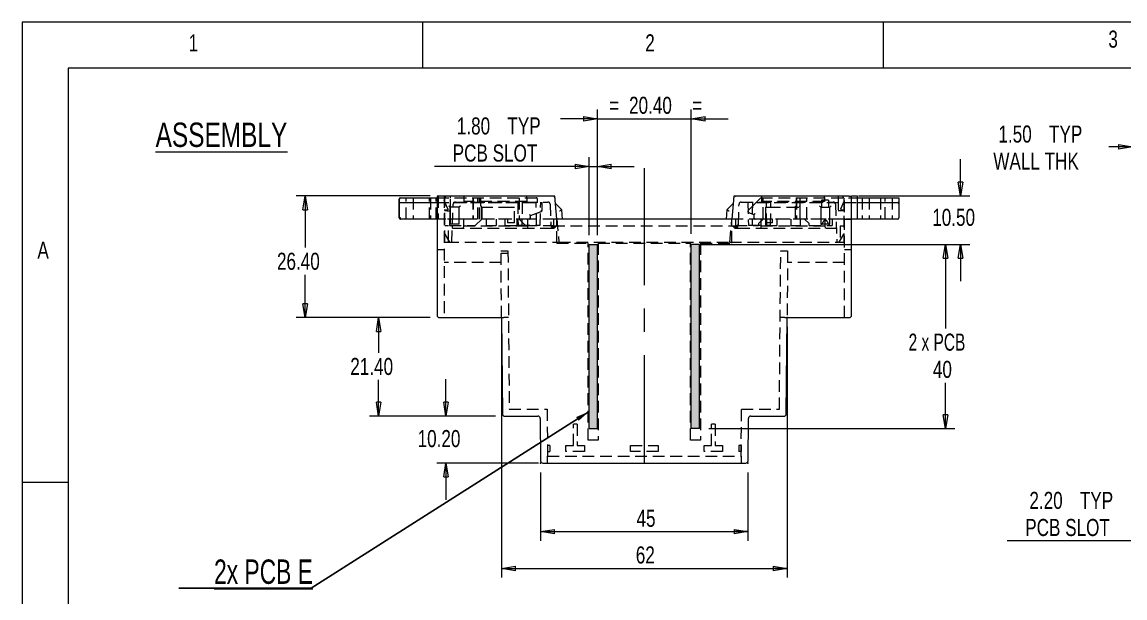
# Model space of a CAD drawing. Header units: millimetres. Extents: x 5 to 292, y 5 to 205.
# Drawn here: x 5 to 124.8, y 142.5 to 205 of the extents above; entities that cross this region are included whole.
import ezdxf

# ---------------------------------------------------------------- set-up
doc = ezdxf.new("R2010")
doc.units = ezdxf.units.MM
doc.header["$PDSIZE"] = -1
doc.linetypes.add('CENTERX2', pattern=[20.32, 12.7, -2.54, 2.54, -2.54])
doc.linetypes.add('HIDDEN', pattern=[1.905, 1.27, -0.635])
doc.styles.add('SLDTEXTSTYLE0', font='TXT', dxfattribs={"width": 0.75})
doc.styles.add('SLDTEXTSTYLE2', font='TXT', dxfattribs={"width": 0.7})
doc.styles.add('SLDTEXTSTYLE3', font='TXT', dxfattribs={"width": 0.678571})
doc.dimstyles.new('SLDDIMSTYLE0', dxfattribs={"dimtxt": 1.852083, "dimasz": 1.5, "dimexe": 0, "dimexo": 0.0625, "dimgap": 0.463021, "dimtad": 0, "dimtih": 1, "dimtoh": 1, "dimlfac": 2, "dimrnd": 1e-09, "dimzin": 4, "dimdsep": 46, "dimtxsty": 'SLDTEXTSTYLE0', "dimblk1": 'CLOSED', "dimblk2": 'CLOSED', "dimsah": 1, "dimcen": 0.09, "dimadec": 0, "dimazin": 1, "dimtfac": 1, "dimtofl": 0, "dimtmove": 0, "dimatfit": 3, "dimldrblk": 'CLOSED', "dimfxl": 1, "dimfrac": 2, "dimtolj": 1, "dimtzin": 12, "dimarcsym": 0})
doc.dimstyles.new('SLDDIMSTYLE1', dxfattribs={"dimtxt": 1.852083, "dimasz": 1.5, "dimexe": 0, "dimexo": 0.0625, "dimgap": 0.463021, "dimtad": 0, "dimtih": 1, "dimtoh": 1, "dimlfac": 2, "dimrnd": 1e-09, "dimzin": 12, "dimdsep": 46, "dimtxsty": 'SLDTEXTSTYLE0', "dimblk1": 'CLOSED', "dimblk2": 'CLOSED', "dimsah": 1, "dimcen": 0.09, "dimadec": 0, "dimazin": 3, "dimtfac": 1, "dimtofl": 0, "dimtmove": 0, "dimatfit": 3, "dimldrblk": 'CLOSED', "dimfxl": 1, "dimfrac": 2, "dimtolj": 1, "dimtzin": 12, "dimarcsym": 0})
doc.dimstyles.new('SLDDIMSTYLE2', dxfattribs={"dimtxt": 1.852083, "dimasz": 1.5, "dimexe": 0, "dimexo": 0.0625, "dimgap": 0.463021, "dimtad": 0, "dimtih": 1, "dimtoh": 1, "dimdec": 1, "dimlfac": 2, "dimrnd": 1e-09, "dimzin": 12, "dimdsep": 46, "dimtxsty": 'SLDTEXTSTYLE0', "dimblk1": 'CLOSED', "dimblk2": 'CLOSED', "dimsah": 1, "dimcen": 0.09, "dimadec": 0, "dimazin": 3, "dimtfac": 1, "dimtdec": 1, "dimtofl": 0, "dimtmove": 0, "dimatfit": 3, "dimldrblk": 'CLOSED', "dimfxl": 1, "dimfrac": 2, "dimtolj": 1, "dimtzin": 12, "dimarcsym": 0})
doc.dimstyles.new('SLDDIMSTYLE4', dxfattribs={"dimtxt": 1.852083, "dimasz": 1.5, "dimexe": 0, "dimexo": 0.0625, "dimgap": 0.463021, "dimtad": 0, "dimtih": 1, "dimtoh": 1, "dimlfac": 2, "dimrnd": 1e-09, "dimzin": 4, "dimdsep": 46, "dimtxsty": 'SLDTEXTSTYLE0', "dimblk1": 'CLOSED', "dimblk2": 'CLOSED', "dimsah": 1, "dimcen": 0.09, "dimadec": 0, "dimazin": 1, "dimtfac": 1, "dimtmove": 0, "dimatfit": 0, "dimldrblk": 'CLOSED', "dimfxl": 1, "dimfrac": 2, "dimtolj": 1, "dimtzin": 12, "dimarcsym": 0})
doc.dimstyles.new('SLDDIMSTYLE6', dxfattribs={"dimtxt": 2.5, "dimasz": 1.5, "dimexe": 0, "dimexo": 0.0625, "dimgap": 0, "dimtad": 0, "dimtih": 1, "dimtoh": 1, "dimdec": 0, "dimrnd": 1e-09, "dimzin": 0, "dimdsep": 46, "dimtxsty": 'Standard', "dimsah": 1, "dimcen": 0.09, "dimadec": 0, "dimazin": 0, "dimtfac": 1.5, "dimtdec": 0, "dimtofl": 0, "dimtmove": 0, "dimatfit": 3, "dimfxl": 1, "dimfrac": 2, "dimtolj": 1, "dimtzin": 0, "dimarcsym": 0})

# ---------------------------------------------------------------- blocks, each defined once
blk = doc.blocks.new('_CLOSED')
at = {"color": 0, "linetype": 'ByBlock', "lineweight": -2}
for p, q in [((-1, 0.166667), (0, 0)), ((-1, 0.166667), (-1, -0.166667)), ((0, 0), (-1, -0.166667)), ((0, 0), (-1, 0))]:
    blk.add_line(p, q, dxfattribs=at)
blk = doc.blocks.new('_D_15')
at = {"color": 7, "linetype": 'Continuous', "lineweight": 0}
for p, q in [((66.57, 189.33), (49.78, 189.33)), ((66.57, 181.87), (66.57, 190.33)), ((66.57, 189.33), (67.47, 189.33)), ((67.47, 181.87), (67.47, 190.33)), ((67.47, 189.33), (71.47, 189.33))]:
    blk.add_line(p, q, dxfattribs=at)
at = {"color": 7, "linetype": 'Continuous', "lineweight": 0, "xscale": 1.5, "yscale": 1.5}
blk.add_blockref('_CLOSED', (66.57, 189.33, 0.05), dxfattribs=at)
at = {"color": 7, "linetype": 'Continuous', "lineweight": 0, "xscale": 1.5, "yscale": 1.5, "rotation": 180.0000000000004}
blk.add_blockref('_CLOSED', (67.47, 189.33, 0.05), dxfattribs=at)
at = {"color": 7, "linetype": 'Continuous', "lineweight": 0, "char_height": 1.852, "attachment_point": 1, "style": 'SLDTEXTSTYLE0'}
for s, insert in [('1.80', (52.21, 194.65)), ('TYP', (57.7, 194.65)), ('PCB SLOT', (51.76, 191.71))]:
    blk.add_mtext(s, dxfattribs=dict(at, insert=insert))
blk = doc.blocks.new('_D_16')
at = {"color": 7, "linetype": 'Continuous', "lineweight": 0}
for p, q in [((106.91, 186.12), (106.91, 190.12)), ((95.82, 186.12), (107.91, 186.12)), ((78.67, 180.87), (107.91, 180.87)), ((106.91, 180.87), (106.91, 176.87))]:
    blk.add_line(p, q, dxfattribs=at)
at = {"color": 7, "linetype": 'Continuous', "lineweight": 0, "xscale": 1.5, "yscale": 1.5}
for p, rotation in [((106.91, 186.12, 0.05), 270.0000000000004), ((106.91, 180.87, 0.05), 90.0000000000004)]:
    blk.add_blockref('_CLOSED', p, dxfattribs=dict(at, rotation=rotation))
at = {"color": 7, "linetype": 'Continuous', "lineweight": 0, "insert": (103.83, 184.73), "char_height": 1.852, "attachment_point": 1, "style": 'SLDTEXTSTYLE0'}
blk.add_mtext('10.50', dxfattribs=at)
blk = doc.blocks.new('_D_17')
at = {"color": 7, "linetype": 'Continuous', "lineweight": 0}
for p, q in [((79.57, 180.87), (106.27, 180.87)), ((105.27, 180.87), (105.27, 171.73)), ((105.27, 160.87), (105.27, 165.85)), ((79.57, 160.87), (106.27, 160.87))]:
    blk.add_line(p, q, dxfattribs=at)
at = {"color": 7, "linetype": 'Continuous', "lineweight": 0, "xscale": 1.5, "yscale": 1.5}
for p, rotation in [((105.27, 180.87, 0.05), 90.00000000000044), ((105.27, 160.87, 0.05), 270.0000000000005)]:
    blk.add_blockref('_CLOSED', p, dxfattribs=dict(at, rotation=rotation))
at = {"color": 7, "linetype": 'Continuous', "lineweight": 0, "char_height": 1.852, "attachment_point": 1}
for s, insert, style in [('2 x PCB', (101.26, 171.18), 'SLDTEXTSTYLE3'), ('40', (103.9, 168.23), 'SLDTEXTSTYLE0')]:
    blk.add_mtext(s, dxfattribs=dict(at, insert=insert, style=style))
blk = doc.blocks.new('_D_18')
at = {"color": 7, "linetype": 'Continuous', "lineweight": 0}
for p, q in [((61.31, 156.12), (61.31, 148.68)), ((83.82, 156.12), (83.82, 148.68)), ((61.31, 149.68), (83.82, 149.68))]:
    blk.add_line(p, q, dxfattribs=at)
at = {"color": 7, "linetype": 'Continuous', "lineweight": 0, "xscale": 1.5, "yscale": 1.5, "rotation": 180.0000000000004}
blk.add_blockref('_CLOSED', (61.31, 149.68, 0.05), dxfattribs=at)
at = {"color": 7, "linetype": 'Continuous', "lineweight": 0, "xscale": 1.5, "yscale": 1.5}
blk.add_blockref('_CLOSED', (83.82, 149.68, 0.05), dxfattribs=at)
at = {"color": 7, "linetype": 'Continuous', "lineweight": 0, "insert": (71.72, 152.06), "char_height": 1.852, "attachment_point": 1, "style": 'SLDTEXTSTYLE0'}
blk.add_mtext('45', dxfattribs=at)
blk = doc.blocks.new('_D_19')
at = {"color": 7, "linetype": 'Continuous', "lineweight": 0}
for p, q in [((57.07, 171.92), (57.07, 144.69)), ((88.07, 171.92), (88.07, 144.69)), ((57.07, 145.69), (88.07, 145.69))]:
    blk.add_line(p, q, dxfattribs=at)
at = {"color": 7, "linetype": 'Continuous', "lineweight": 0, "xscale": 1.5, "yscale": 1.5, "rotation": 180.0000000000004}
blk.add_blockref('_CLOSED', (57.07, 145.69, 0.05), dxfattribs=at)
at = {"color": 7, "linetype": 'Continuous', "lineweight": 0, "xscale": 1.5, "yscale": 1.5}
blk.add_blockref('_CLOSED', (88.07, 145.69, 0.05), dxfattribs=at)
at = {"color": 7, "linetype": 'Continuous', "lineweight": 0, "insert": (71.64, 148.08), "char_height": 1.852, "attachment_point": 1, "style": 'SLDTEXTSTYLE0'}
blk.add_mtext('62', dxfattribs=at)
blk = doc.blocks.new('_D_20')
at = {"color": 7, "linetype": 'Continuous', "lineweight": 0}
for p, q in [((67.47, 182.02), (67.47, 195.5)), ((77.67, 182.02), (77.67, 195.5)), ((67.47, 194.5), (63.47, 194.5)), ((67.47, 194.5), (77.67, 194.5)), ((77.67, 194.5), (81.67, 194.5))]:
    blk.add_line(p, q, dxfattribs=at)
at = {"color": 7, "linetype": 'Continuous', "lineweight": 0, "xscale": 1.5, "yscale": 1.5}
blk.add_blockref('_CLOSED', (67.47, 194.5, -7.66), dxfattribs=at)
at = {"color": 7, "linetype": 'Continuous', "lineweight": 0, "xscale": 1.5, "yscale": 1.5, "rotation": 180.0000000000004}
blk.add_blockref('_CLOSED', (77.67, 194.5, -7.66), dxfattribs=at)
at = {"color": 7, "linetype": 'Continuous', "lineweight": 0, "attachment_point": 1, "style": 'SLDTEXTSTYLE0'}
for s, insert, char_height in [('20.40', (70.91, 196.89), 1.852), ('=', (68.74, 196.89), 1.85), ('=', (77.76, 196.89), 1.85)]:
    blk.add_mtext(s, dxfattribs=dict(at, insert=insert, char_height=char_height))
blk = doc.blocks.new('_D_21')
at = {"color": 7, "linetype": 'Continuous', "lineweight": 0}
for p, q in [((51.03, 162.22), (51.03, 166.22)), ((56.41, 162.22), (50.03, 162.22)), ((61.06, 157.12), (50.03, 157.12)), ((51.03, 157.12), (51.03, 153.12))]:
    blk.add_line(p, q, dxfattribs=at)
at = {"color": 7, "linetype": 'Continuous', "lineweight": 0, "xscale": 1.5, "yscale": 1.5}
for p, rotation in [((51.03, 162.22, -7.66), 270.0000000000004), ((51.03, 157.12, -7.66), 90.0000000000004)]:
    blk.add_blockref('_CLOSED', p, dxfattribs=dict(at, rotation=rotation))
at = {"color": 7, "linetype": 'Continuous', "lineweight": 0, "insert": (47.95, 160.71), "char_height": 1.852, "attachment_point": 1, "style": 'SLDTEXTSTYLE0'}
blk.add_mtext('10.20', dxfattribs=at)
blk = doc.blocks.new('_D_22')
at = {"color": 7, "linetype": 'Continuous', "lineweight": 0}
for p, q in [((49.32, 172.92), (42.72, 172.92)), ((43.72, 172.92), (43.72, 169.1)), ((43.72, 162.22), (43.72, 166.16)), ((56.41, 162.22), (42.72, 162.22))]:
    blk.add_line(p, q, dxfattribs=at)
at = {"color": 7, "linetype": 'Continuous', "lineweight": 0, "xscale": 1.5, "yscale": 1.5}
for p, rotation in [((43.72, 172.92, -7.66), 90.00000000000045), ((43.72, 162.22, -7.66), 270.0000000000005)]:
    blk.add_blockref('_CLOSED', p, dxfattribs=dict(at, rotation=rotation))
at = {"color": 7, "linetype": 'Continuous', "lineweight": 0, "insert": (40.64, 168.54), "char_height": 1.852, "attachment_point": 1, "style": 'SLDTEXTSTYLE0'}
blk.add_mtext('21.40', dxfattribs=at)
blk = doc.blocks.new('_D_23')
at = {"color": 7, "linetype": 'Continuous', "lineweight": 0}
for p, q in [((49.32, 186.12), (34.75, 186.12)), ((35.75, 186.12), (35.75, 180.51)), ((35.75, 172.92), (35.75, 177.57)), ((49.32, 172.92), (34.75, 172.92))]:
    blk.add_line(p, q, dxfattribs=at)
at = {"color": 7, "linetype": 'Continuous', "lineweight": 0, "xscale": 1.5, "yscale": 1.5}
for p, rotation in [((35.75, 186.12, -7.66), 90.0000000000004), ((35.75, 172.92, -7.66), 270.0000000000004)]:
    blk.add_blockref('_CLOSED', p, dxfattribs=dict(at, rotation=rotation))
at = {"color": 7, "linetype": 'Continuous', "lineweight": 0, "insert": (32.68, 179.96), "char_height": 1.852, "attachment_point": 1, "style": 'SLDTEXTSTYLE0'}
blk.add_mtext('26.40', dxfattribs=at)
blk = doc.blocks.new('SW_NOTE_7')
at = {"color": 0, "linetype": 'Continuous', "lineweight": 0}
for p, q in [((-14.34, 0), (0, 0)), ((0, 0), (-14.34, 0)), ((-14.34, 0), (0, 0)), ((0, 0), (-14.34, 0)), ((-14.34, 0), (0, 0)), ((0, 0), (-14.34, 0))]:
    blk.add_line(p, q, dxfattribs=at)
at = {"color": 0, "linetype": 'Continuous', "lineweight": 0, "insert": (-5.16, 3.11), "char_height": 2.646, "attachment_point": 2, "style": 'SLDTEXTSTYLE2'}
blk.add_mtext('\\L2x PCB E', dxfattribs=at)
blk = doc.blocks.new('_D_27')
at = {"color": 7, "linetype": 'Continuous', "lineweight": 0}
for p, q in [((128.06, 162.12), (128.06, 147.67)), ((129.16, 162.12), (129.16, 147.67)), ((128.06, 148.67), (111.95, 148.67)), ((128.06, 148.67), (129.16, 148.67)), ((129.16, 148.67), (133.16, 148.67))]:
    blk.add_line(p, q, dxfattribs=at)
at = {"color": 7, "linetype": 'Continuous', "lineweight": 0, "xscale": 1.5, "yscale": 1.5}
blk.add_blockref('_CLOSED', (128.06, 148.67, 0.05), dxfattribs=at)
at = {"color": 7, "linetype": 'Continuous', "lineweight": 0, "xscale": 1.5, "yscale": 1.5, "rotation": 180.0000000000004}
blk.add_blockref('_CLOSED', (129.16, 148.67, 0.05), dxfattribs=at)
at = {"color": 7, "linetype": 'Continuous', "lineweight": 0, "char_height": 1.852, "attachment_point": 1, "style": 'SLDTEXTSTYLE0'}
for s, insert in [('2.20', (114.38, 154)), ('TYP', (119.86, 154)), ('PCB SLOT', (113.93, 151.06))]:
    blk.add_mtext(s, dxfattribs=dict(at, insert=insert))
blk = doc.blocks.new('_D_28')
at = {"color": 7, "linetype": 'Continuous', "lineweight": 0}
for p, q in [((125.59, 187.12), (125.55, 192.47)), ((126.34, 187.12), (126.3, 192.48)), ((125.56, 191.47), (123.02, 191.45)), ((126.31, 191.48), (130.31, 191.51))]:
    blk.add_line(p, q, dxfattribs=at)
at = {"color": 7, "linetype": 'Continuous', "lineweight": 0, "xscale": 1.5, "yscale": 1.5}
for p, rotation in [((125.56, 191.47, -14.38), 0.500000000000605), ((126.31, 191.48, -14.38), 180.5000000000006)]:
    blk.add_blockref('_CLOSED', p, dxfattribs=dict(at, rotation=rotation))
at = {"color": 7, "linetype": 'Continuous', "lineweight": 0, "char_height": 1.852, "attachment_point": 1, "style": 'SLDTEXTSTYLE0'}
for s, insert in [('1.50', (111.02, 193.77)), ('TYP', (116.51, 193.77)), ('WALL THK', (110.46, 190.83))]:
    blk.add_mtext(s, dxfattribs=dict(at, insert=insert))

msp = doc.modelspace()

# ---------------------------------------------------------------- hatches: boundary and pattern name
at = {"linetype": 'Continuous'}
for points in [[(67.467, 160.8656), (67.467, 180.8656), (66.567, 180.8656), (66.567, 160.8656)], [(78.5672, 160.8656), (77.6672, 160.8656), (77.6672, 180.8656), (78.5672, 180.8656)]]:
    msp.add_hatch(color=7, dxfattribs=at).paths.add_polyline_path(points, flags=0)

# ---------------------------------------------------------------- linework, layer by layer
at = {"color": 7, "linetype": 'Continuous', "lineweight": 0}
for p, q in [((292, 205), (5, 205)), ((5, 205), (5, 5)), ((48.5, 200), (48.5, 205)), ((98.5, 205), (98.5, 200)), ((287, 200), (10, 200)), ((10, 200), (10, 10)), ((66.567, 160.8656), (66.567, 180.8656)), ((66.567, 180.8656), (67.467, 180.8656)), ((67.467, 160.8656), (67.467, 180.8656)), ((77.6672, 160.8656), (77.6672, 180.8656)), ((78.5672, 160.8656), (78.5672, 180.8656)), ((66.567, 160.8656), (67.467, 160.8656)), ((10, 155), (5, 155))]:
    msp.add_line(p, q, dxfattribs=at)
at = {"color": 7, "linetype": 'CENTERX2', "lineweight": 0}
msp.add_line((72.5671, 189.1447), (72.5671, 157.1156), dxfattribs=at)
at = {"color": 7, "linetype": 'Continuous', "lineweight": 15}
for p, q in [((45.9603, 185.4169), (45.9603, 185.7919)), ((45.967, 185.408), (45.967, 185.783)), ((46.0853, 185.9169), (50.067, 185.9169)), ((46.092, 185.908), (50.067, 185.908)), ((50.067, 186.1156), (50.067, 173.1656)), ((50.317, 186.1156), (50.067, 186.1156)), ((62.8483, 186.1156), (50.317, 186.1156)), ((63.067, 183.6156), (62.8483, 186.1156)), ((82.2857, 186.1156), (82.067, 183.6156)), ((94.817, 186.1156), (82.2857, 186.1156)), ((94.817, 186.1156), (95.067, 186.1156)), ((95.067, 173.1656), (95.067, 186.1156)), ((95.717, 186.1156), (95.067, 186.1156)), ((95.717, 183.6156), (95.717, 186.1156)), ((95.717, 185.918), (100.0942, 185.918)), ((100.0942, 185.918), (100.2192, 185.918)), ((100.2192, 185.918), (100.2192, 185.293)), ((45.9603, 183.7419), (45.9603, 185.4169)), ((45.9603, 185.4169), (45.967, 185.4169)), ((45.967, 183.733), (45.967, 185.408)), ((45.967, 185.408), (46.092, 185.408)), ((46.092, 185.408), (50.067, 185.408)), ((62.9196, 185.3005), (63.6045, 184.6156)), ((63.692, 183.6156), (63.6045, 184.6156)), ((81.5295, 184.6156), (81.442, 183.6156)), ((81.5295, 184.6156), (82.2144, 185.3005)), ((95.717, 185.418), (100.0942, 185.418)), ((100.2192, 185.293), (100.2192, 183.743)), ((45.967, 183.7419), (45.9603, 183.7419)), ((46.092, 183.733), (45.967, 183.733)), ((46.0909, 183.6082), (46.0929, 183.608)), ((46.092, 183.608), (46.092, 183.733)), ((50.067, 183.608), (46.092, 183.608)), ((82.067, 183.6156), (63.067, 183.6156)), ((95.717, 183.6156), (95.067, 183.6156)), ((100.0942, 183.618), (95.717, 183.618)), ((50.317, 172.9156), (57.317, 172.9156)), ((57.067, 172.9156), (57.1582, 162.4634)), ((87.817, 172.9156), (94.817, 172.9156)), ((87.9758, 162.4634), (88.067, 172.9156)), ((57.4082, 162.2156), (61.0193, 162.2156)), ((61.2693, 161.9678), (61.3094, 157.3634)), ((83.8248, 157.3634), (83.8649, 161.9678)), ((84.1149, 162.2156), (87.7258, 162.2156)), ((61.5594, 157.1156), (83.5748, 157.1156))]:
    msp.add_line(p, q, dxfattribs=at)
at = {"color": 7, "linetype": 'HIDDEN', "lineweight": 0}
for p, q in [((46.7103, 183.6169), (46.7103, 185.9169)), ((46.717, 183.608), (46.717, 185.908)), ((47.4603, 185.9169), (47.4603, 183.6169)), ((47.467, 185.908), (47.467, 183.608)), ((49.2353, 183.6169), (49.2353, 185.9169)), ((49.242, 183.608), (49.242, 185.908)), ((49.3601, 185.9169), (49.3601, 183.6169)), ((49.3667, 185.908), (49.3667, 183.608)), ((49.9603, 183.6169), (49.9603, 185.9169)), ((49.967, 183.608), (49.967, 185.908)), ((50.067, 185.9169), (60.8353, 185.9169)), ((50.067, 185.908), (60.842, 185.908)), ((50.167, 186.1156), (50.167, 183.6156)), ((50.817, 186.1156), (50.817, 172.9156)), ((50.917, 181.1156), (50.917, 185.8656)), ((51.517, 185.87), (51.517, 186.1156)), ((51.517, 184.5156), (51.517, 185.87)), ((53.017, 185.8656), (53.017, 186.1156)), ((53.017, 185.5156), (53.017, 185.8656)), ((53.9603, 185.9169), (53.9603, 183.6169)), ((53.967, 185.908), (53.967, 183.608)), ((54.5039, 183.6169), (54.5039, 185.9169)), ((54.5106, 183.608), (54.5106, 185.908)), ((54.7103, 183.6169), (54.7103, 185.9169)), ((54.717, 183.608), (54.717, 185.908)), ((54.8119, 185.0419), (54.8119, 185.9169)), ((54.8186, 185.033), (54.8186, 185.908)), ((58.9603, 185.9169), (58.9603, 183.6169)), ((58.967, 185.908), (58.967, 183.608)), ((59.817, 185.8656), (59.817, 186.1156)), ((59.817, 185.8656), (59.817, 185.5156)), ((60.9603, 185.4169), (60.9603, 185.7919)), ((60.967, 185.408), (60.967, 185.783)), ((85.2192, 185.918), (84.6826, 185.3814)), ((85.2192, 185.918), (95.717, 185.918)), ((85.317, 185.8656), (85.317, 186.1156)), ((85.317, 185.5156), (85.317, 185.8656)), ((85.4692, 183.618), (85.4692, 185.918)), ((89.0789, 185.043), (89.0789, 185.918)), ((89.0983, 185.918), (89.0983, 183.618)), ((89.4692, 185.918), (89.4692, 185.043)), ((90.2192, 183.618), (90.2192, 185.918)), ((91.8204, 185.668), (91.8204, 184.918)), ((92.5704, 185.668), (91.8204, 185.668)), ((92.117, 185.8656), (92.117, 186.1156)), ((92.117, 185.8656), (92.117, 185.5156)), ((92.5704, 185.668), (92.5704, 184.918)), ((93.617, 186.1156), (93.617, 185.87)), ((93.617, 185.87), (93.617, 184.5156)), ((94.217, 185.8656), (94.217, 181.1156)), ((94.317, 172.9156), (94.317, 186.1156)), ((96.2192, 185.918), (96.2192, 183.618)), ((96.9692, 185.918), (96.9692, 183.618)), ((98.202, 185.918), (98.202, 183.618)), ((98.2025, 185.918), (98.2025, 183.618)), ((98.7192, 183.618), (98.7192, 185.918)), ((99.4692, 185.918), (99.4692, 183.618)), ((45.967, 185.4169), (46.0853, 185.4169)), ((46.0853, 185.4169), (61.3353, 185.4169)), ((50.067, 185.408), (61.342, 185.408)), ((51.217, 184.7156), (50.817, 185.6156)), ((50.817, 184.6156), (51.217, 184.6156)), ((51.167, 184.5156), (50.917, 184.5156)), ((51.167, 184.5156), (51.517, 184.5156)), ((51.217, 184.7156), (51.217, 184.6156)), ((51.4603, 184.9169), (51.4603, 183.6169)), ((52.4603, 184.9169), (51.4603, 184.9169)), ((51.467, 184.908), (51.467, 183.608)), ((52.467, 184.908), (51.467, 184.908)), ((51.667, 181.1156), (51.8105, 185.2243)), ((52.0603, 185.4656), (62.0848, 185.4656)), ((52.4603, 183.6169), (52.4603, 184.9169)), ((52.467, 183.608), (52.467, 184.908)), ((59.817, 185.5156), (53.017, 185.5156)), ((54.8365, 184.9169), (58.0853, 184.9169)), ((54.8431, 184.908), (58.092, 184.908)), ((54.8431, 184.908), (54.9493, 184.908)), ((54.9034, 184.9278), (54.9034, 183.6169)), ((54.9101, 184.919), (54.9101, 183.608)), ((54.9427, 184.9169), (55.0284, 184.9169)), ((54.9493, 184.908), (55.0351, 184.908)), ((58.0853, 184.9169), (58.4603, 184.9169)), ((58.092, 184.908), (58.467, 184.908)), ((58.4603, 183.2169), (58.4603, 184.9169)), ((58.467, 183.208), (58.467, 184.908)), ((58.817, 185.4656), (58.8606, 182.9656)), ((59.3106, 185.4656), (59.267, 182.9656)), ((60.2103, 184.0169), (61.3781, 184.4419)), ((60.217, 184.008), (61.3847, 184.4331)), ((60.867, 182.9656), (60.8233, 185.4656)), ((61.2733, 182.9656), (61.317, 185.4656)), ((61.3353, 185.4169), (61.4603, 185.4169)), ((61.3353, 184.5594), (61.46, 184.5594)), ((61.342, 185.408), (61.467, 185.408)), ((61.342, 184.5505), (61.4582, 184.5505)), ((61.3842, 184.4346), (61.3847, 184.4331)), ((61.467, 184.5505), (61.4582, 184.5505)), ((61.4603, 184.5594), (61.4603, 185.4169)), ((61.467, 184.5505), (61.467, 185.408)), ((62.3346, 185.2243), (62.4086, 183.1069)), ((82.7754, 183.1069), (82.8493, 185.2243)), ((83.0992, 185.4656), (93.0737, 185.4656)), ((83.817, 185.4656), (83.8606, 182.9656)), ((83.8447, 184.5421), (83.8296, 184.524)), ((84.6826, 185.3814), (83.8381, 184.5369)), ((84.3106, 185.4656), (84.267, 182.9656)), ((84.771, 185.418), (95.717, 185.418)), ((92.117, 185.5156), (85.317, 185.5156)), ((85.7192, 184.9186), (85.7192, 183.2173)), ((85.867, 182.9656), (85.8233, 185.4656)), ((86.0942, 184.918), (88.8624, 184.918)), ((86.2733, 182.9656), (86.317, 185.4656)), ((88.9283, 184.918), (89.3283, 184.918)), ((88.9874, 183.6173), (88.9874, 185.0091)), ((89.4692, 184.9376), (89.4692, 185.043)), ((89.4692, 184.9376), (89.4692, 183.618)), ((91.7192, 184.918), (91.7192, 183.618)), ((92.7192, 183.618), (92.7192, 184.918)), ((93.3235, 185.2243), (93.467, 181.1156)), ((93.967, 184.5156), (93.617, 184.5156)), ((93.917, 184.7156), (94.317, 185.6156)), ((93.917, 184.7156), (93.917, 184.6156)), ((93.917, 184.6156), (94.317, 184.6156)), ((94.217, 184.5156), (93.967, 184.5156)), ((46.0853, 183.7419), (45.967, 183.7419)), ((46.0842, 183.6171), (46.0862, 183.6169)), ((46.0853, 183.6169), (46.0853, 183.7419)), ((60.0853, 183.6169), (46.0853, 183.6169)), ((50.167, 183.6156), (50.067, 183.6156)), ((60.092, 183.608), (50.067, 183.608)), ((50.917, 183.6156), (50.167, 183.6156)), ((52.917, 183.6156), (50.917, 183.6156)), ((51.417, 183.6156), (51.417, 182.9156)), ((51.4603, 183.6169), (51.4603, 183.0669)), ((51.467, 183.608), (51.467, 183.058)), ((52.4603, 183.0669), (52.4603, 183.6169)), ((52.467, 183.058), (52.467, 183.608)), ((52.917, 183.6156), (52.917, 182.8656)), ((59.917, 183.6156), (52.917, 183.6156)), ((54.217, 182.9156), (54.917, 183.6156)), ((55.417, 182.9156), (55.417, 183.6156)), ((56.467, 183.6156), (56.467, 182.9156)), ((57.467, 182.9156), (57.467, 183.6156)), ((57.7103, 183.6169), (57.7103, 183.2169)), ((57.717, 183.608), (57.717, 183.208)), ((58.717, 183.6156), (58.717, 182.9156)), ((58.967, 183.6156), (59.667, 182.9156)), ((62.816, 183.6156), (59.917, 183.6156)), ((59.917, 182.8656), (59.917, 183.6156)), ((60.0853, 183.7419), (60.21, 183.7419)), ((60.0853, 183.6169), (60.0907, 183.617)), ((60.092, 183.733), (60.208, 183.733)), ((60.092, 183.6082), (60.092, 183.608)), ((60.092, 183.608), (60.0974, 183.6081)), ((60.217, 183.733), (60.208, 183.733)), ((60.2103, 183.7419), (60.2103, 184.0169)), ((60.217, 183.733), (60.217, 184.008)), ((62.717, 183.6156), (62.717, 182.9156)), ((63.066, 183.6156), (62.816, 183.6156)), ((63.066, 183.6156), (63.2847, 181.1156)), ((63.067, 183.6156), (63.066, 183.6156)), ((63.067, 181.0157), (63.067, 183.6156)), ((81.8492, 181.1156), (82.0679, 183.6156)), ((82.067, 181.0157), (82.067, 183.6156)), ((82.0679, 183.6156), (82.067, 183.6156)), ((82.3179, 183.6156), (82.0679, 183.6156)), ((85.217, 183.6156), (82.3179, 183.6156)), ((82.467, 183.6156), (82.467, 182.9156)), ((83.8838, 184.3311), (84.4692, 184.118)), ((84.4692, 184.118), (84.4692, 183.743)), ((84.4701, 183.7491), (84.4728, 183.7203)), ((95.717, 183.618), (84.5942, 183.618)), ((84.967, 183.1156), (85.467, 183.6156)), ((85.217, 183.6156), (85.217, 182.8656)), ((92.217, 183.6156), (85.217, 183.6156)), ((85.717, 183.6156), (85.717, 182.9156)), ((86.4692, 183.2173), (86.4692, 183.618)), ((86.967, 183.6156), (86.967, 182.9156)), ((88.467, 183.6156), (88.467, 182.9156)), ((89.517, 182.9156), (89.517, 183.6156)), ((89.967, 183.6156), (90.467, 183.1156)), ((91.7192, 183.618), (91.7192, 183.0654)), ((94.217, 183.6156), (92.217, 183.6156)), ((92.217, 182.8656), (92.217, 183.6156)), ((92.7192, 183.068), (92.7192, 183.618)), ((92.967, 183.6156), (92.967, 182.9156)), ((94.317, 183.6156), (94.217, 183.6156)), ((94.317, 183.6156), (95.067, 183.6156)), ((51.317, 182.8656), (50.917, 182.8656)), ((51.317, 181.1156), (51.317, 182.8656)), ((51.417, 182.9156), (54.217, 182.9156)), ((52.4603, 183.0669), (51.4603, 183.0669)), ((52.467, 183.058), (51.467, 183.058)), ((51.7284, 182.8569), (51.7281, 182.8656)), ((51.7368, 182.6156), (62.417, 182.6156)), ((52.917, 182.8656), (52.9082, 182.6156)), ((52.917, 182.8656), (59.917, 182.8656)), ((55.417, 182.9156), (56.467, 182.9156)), ((57.467, 182.9156), (58.717, 182.9156)), ((58.4603, 183.2169), (57.7103, 183.2169)), ((58.467, 183.208), (57.717, 183.208)), ((58.8606, 182.9656), (61.2733, 182.9656)), ((59.667, 182.9156), (62.717, 182.9156)), ((59.9257, 182.6156), (59.917, 182.8656)), ((62.6584, 182.8656), (82.5256, 182.8656)), ((82.467, 182.9156), (84.967, 182.9156)), ((82.767, 182.6156), (93.3971, 182.6156)), ((83.8606, 182.9656), (86.2733, 182.9656)), ((84.967, 183.1156), (84.967, 182.9156)), ((85.217, 182.8656), (85.2082, 182.6156)), ((85.217, 182.8656), (92.217, 182.8656)), ((85.717, 182.9156), (86.967, 182.9156)), ((88.467, 182.9156), (89.517, 182.9156)), ((90.467, 182.9156), (90.467, 183.1156)), ((90.467, 182.9156), (92.967, 182.9156)), ((92.5763, 183.068), (91.8621, 183.068)), ((92.2257, 182.6156), (92.217, 182.8656)), ((93.4059, 182.8656), (93.4056, 182.8569)), ((93.817, 182.8656), (94.217, 182.8656)), ((93.817, 182.8656), (93.817, 181.1156)), ((50.917, 181.9816), (51.417, 181.1156)), ((50.917, 181.1156), (51.167, 181.1156)), ((51.167, 181.1156), (63.2847, 181.1156)), ((63.067, 181.0157), (66.467, 181.0157)), ((63.2847, 181.1156), (81.8492, 181.1156)), ((66.467, 159.6177), (66.467, 181.0157)), ((67.567, 181.0157), (77.567, 181.0157)), ((67.567, 181.0157), (67.567, 159.6177)), ((77.567, 159.6177), (77.567, 181.0157)), ((78.667, 181.0157), (78.667, 159.6177)), ((78.667, 181.0157), (82.067, 181.0157)), ((81.8492, 181.1156), (93.967, 181.1156)), ((93.717, 181.1156), (94.217, 181.9816)), ((93.967, 181.1156), (94.217, 181.1156)), ((50.067, 180.3156), (50.817, 180.3156)), ((57.0038, 180.1588), (57.7537, 180.1653)), ((57.067, 172.9156), (57.0038, 180.1588)), ((57.7561, 179.8937), (57.0061, 179.8937)), ((57.7537, 180.1653), (57.9038, 162.9656)), ((87.2301, 162.9656), (87.3802, 180.1653)), ((87.3802, 180.1653), (88.1302, 180.1588)), ((87.3802, 180.1653), (88.1302, 180.1653)), ((88.1302, 180.1588), (88.067, 172.9156)), ((88.1302, 180.1653), (88.1302, 180.1588)), ((94.317, 180.3156), (95.067, 180.3156)), ((57.0146, 178.9156), (50.817, 178.9156)), ((94.317, 178.9156), (88.1193, 178.9156)), ((57.817, 172.9156), (57.317, 172.9156)), ((87.817, 172.9156), (87.3169, 172.9156)), ((57.9038, 162.9656), (62.0106, 162.9656)), ((62.0106, 162.9656), (62.0551, 157.8656)), ((83.0791, 157.8656), (83.1236, 162.9656)), ((83.1236, 162.9656), (87.2301, 162.9656)), ((65.2616, 161.3656), (64.8616, 161.3656)), ((64.8616, 159.0156), (64.8616, 161.3656)), ((65.2616, 161.3656), (65.2616, 159.0156)), ((80.2723, 161.3656), (79.8723, 161.3656)), ((79.8723, 159.0156), (79.8723, 161.3656)), ((80.2723, 161.3656), (80.2723, 159.0156)), ((67.567, 159.6199), (66.467, 159.6199)), ((67.567, 159.6177), (66.467, 159.6177)), ((78.667, 159.6199), (77.567, 159.6199)), ((78.667, 159.6177), (77.567, 159.6177)), ((62.3116, 159.0156), (62.0451, 159.0156)), ((62.0507, 158.3656), (62.3116, 158.3656)), ((62.3116, 159.0156), (62.3116, 158.3656)), ((64.0616, 159.0156), (64.8616, 159.0156)), ((64.0616, 158.3656), (64.0616, 159.0156)), ((66.0616, 158.3656), (64.0616, 158.3656)), ((65.2616, 159.0156), (66.0616, 159.0156)), ((66.0616, 159.0156), (66.0616, 158.3656)), ((71.0671, 158.3656), (71.0671, 159.0156)), ((71.0671, 159.0156), (74.0671, 159.0156)), ((74.0671, 158.3656), (71.0671, 158.3656)), ((74.0671, 159.0156), (74.0671, 158.3656)), ((79.0723, 158.3656), (79.0723, 159.0156)), ((79.0723, 159.0156), (79.8723, 159.0156)), ((81.0723, 158.3656), (79.0723, 158.3656)), ((80.2723, 159.0156), (81.0723, 159.0156)), ((81.0723, 159.0156), (81.0723, 158.3656)), ((82.8223, 159.0156), (82.8223, 158.3656)), ((83.0889, 159.0156), (82.8223, 159.0156)), ((83.0832, 158.3656), (82.8223, 158.3656)), ((83.0889, 159.0156), (83.0832, 158.3656)), ((62.0551, 157.8656), (83.0791, 157.8656)), ((62.0616, 157.1156), (62.0616, 157.8656)), ((83.0726, 157.8656), (83.0726, 157.1156))]:
    msp.add_line(p, q, dxfattribs=at)
at = {"color": 5, "linetype": 'Continuous', "lineweight": 0}
for p, q in [((78.5672, 180.8656), (77.6672, 180.8656)), ((78.5672, 160.8656), (77.6672, 160.8656))]:
    msp.add_line(p, q, dxfattribs=at)
at = {"color": 7, "linetype": 'HIDDEN', "lineweight": 0, "flags": 128}
for points in [[(82.4499, 186.107), (82.4687, 186.1113), (82.5148, 186.1156)], [(51.3353, 185.0419), (51.357, 185.0202), (51.3781, 184.9991), (51.3978, 184.9794), (51.4157, 184.9615), (51.4311, 184.9461), (51.4436, 184.9336), (51.4528, 184.9244), (51.4584, 184.9188), (51.4603, 184.9169)], [(51.342, 185.033), (51.3637, 185.0113), (51.3847, 184.9903), (51.4045, 184.9705), (51.4223, 184.9527), (51.4378, 184.9373), (51.4502, 184.9248), (51.4595, 184.9156), (51.4651, 184.9099), (51.467, 184.908)], [(52.4603, 184.9169), (52.4622, 184.9188), (52.4679, 184.9244), (52.4771, 184.9336), (52.4896, 184.9461), (52.505, 184.9615), (52.5228, 184.9794), (52.5426, 184.9991), (52.5636, 185.0202), (52.5853, 185.0419)], [(52.467, 184.908), (52.4689, 184.9099), (52.4745, 184.9156), (52.4837, 184.9248), (52.4962, 184.9373), (52.5116, 184.9527), (52.5295, 184.9705), (52.5492, 184.9903), (52.5703, 185.0113), (52.592, 185.033)], [(91.7192, 184.918), (91.7168, 184.9204), (91.7097, 184.9275), (91.6981, 184.939), (91.6826, 184.9546), (91.6637, 184.9735), (91.642, 184.9951), (91.6186, 185.0186), (91.5942, 185.043)], [(92.7192, 184.918), (92.7216, 184.9204), (92.7287, 184.9275), (92.7403, 184.939), (92.7558, 184.9546), (92.7748, 184.9735), (92.7964, 184.9951), (92.8198, 185.0186), (92.8442, 185.043)], [(60.0853, 184.1044), (60.1097, 184.0873), (60.1332, 184.0709), (60.1548, 184.0558), (60.1737, 184.0425), (60.1893, 184.0316), (60.2008, 184.0235), (60.2079, 184.0186), (60.2103, 184.0169)], [(60.092, 184.0956), (60.1164, 184.0785), (60.1398, 184.0621), (60.1614, 184.0469), (60.1804, 184.0337), (60.1959, 184.0228), (60.2075, 184.0147), (60.2146, 184.0097), (60.217, 184.008)], [(84.5942, 184.2055), (84.5725, 184.1903), (84.5515, 184.1756), (84.5317, 184.1617), (84.5139, 184.1492), (84.4985, 184.1385), (84.486, 184.1297), (84.4768, 184.1233), (84.4711, 184.1193), (84.4692, 184.118)], [(51.7368, 182.6156), (51.7367, 182.6202), (51.7362, 182.6338), (51.7354, 182.656), (51.7344, 182.6858), (51.7331, 182.7222), (51.7316, 182.7639), (51.7301, 182.8094), (51.7284, 182.8569)], [(93.4056, 182.8569), (93.4039, 182.8094), (93.4023, 182.7639), (93.4009, 182.7222), (93.3996, 182.6858), (93.3985, 182.656), (93.3978, 182.6338), (93.3973, 182.6202), (93.3971, 182.6156)]]:
    msp.add_lwpolyline(points, dxfattribs=at)
at = {"color": 7, "linetype": 'Continuous', "lineweight": 15, "flags": 128}
for points in [[(63.3634, 184.5032), (63.4104, 184.5251), (63.4556, 184.5462), (63.4973, 184.5657), (63.5339, 184.5827), (63.5639, 184.5967), (63.5861, 184.6071), (63.5999, 184.6135), (63.6045, 184.6156)], [(81.5295, 184.6156), (81.5341, 184.6135), (81.5478, 184.6071), (81.5701, 184.5967), (81.6001, 184.5827), (81.6366, 184.5657), (81.6783, 184.5462), (81.7235, 184.5251), (81.7706, 184.5032)]]:
    msp.add_lwpolyline(points, dxfattribs=at)
at = {"color": 7, "linetype": 'Continuous', "lineweight": 15}
for centre, radius, start, end in [((46.0853, 185.7919), 0.125, 90, 180), ((46.092, 185.783), 0.125, 90, 180), ((46.0853, 183.7419), 0.125, 180, 219.503678), ((46.092, 183.733), 0.125, 180, 270), ((100.0942, 183.743), 0.125, 270, 360), ((50.317, 173.1656), 0.25, 180, 270), ((94.817, 173.1656), 0.25, 270, 0), ((57.4082, 162.4656), 0.25, 180.5, 270), ((87.7258, 162.4656), 0.25, 270, 359.5), ((61.5594, 157.3656), 0.25, 180.5, 270), ((83.5748, 157.3656), 0.25, 270, 359.5)]:
    msp.add_arc(centre, radius, start, end, dxfattribs=at)
at = {"color": 7, "linetype": 'HIDDEN', "lineweight": 0}
for centre, radius, start, end in [((51.167, 185.8656), 0.25, 155.098923, 180), ((51.167, 185.8656), 0.25, 90, 155.098923), ((60.8353, 185.7919), 0.125, 0, 90), ((60.842, 185.783), 0.125, 0, 90), ((62.6192, 185.8656), 0.25, 5, 90), ((82.5148, 185.8656), 0.25, 149.938499, 175), ((93.967, 185.8656), 0.25, 0, 90), ((52.0603, 185.2156), 0.25, 90, 178), ((61.3353, 184.5594), 0.125, 290, 0), ((61.342, 184.5505), 0.125, 290, 0), ((62.0848, 185.2156), 0.25, 2, 90), ((83.0992, 185.2156), 0.25, 90, 178), ((83.9265, 184.4485), 0.125, 135, 193.520699), ((93.0737, 185.2156), 0.25, 2, 90), ((46.0853, 183.7419), 0.125, 219.503678, 270), ((60.0853, 183.7419), 0.125, 282.563558, 360), ((60.092, 183.733), 0.125, 282.563558, 360), ((83.9265, 184.4485), 0.125, 193.520699, 250), ((84.5942, 183.743), 0.125, 180, 187.839206), ((84.5942, 183.743), 0.125, 189.060197, 193.520699), ((84.5942, 183.743), 0.125, 193.520699, 270)]:
    msp.add_arc(centre, radius, start, end, dxfattribs=at)
for centre in [(54.9767, 185.0419), (54.9834, 185.033)]:
    msp.add_ellipse(centre, major_axis=(0.1648, 0), ratio=0.7584576, start_param=3.14159265, end_param=4.32288148, dxfattribs=at)
for points, knots in [([(54.9146, 184.926), (54.9102, 184.9272), (54.9041, 184.9289), (54.9036, 184.928), (54.9034, 184.9278)], [0, 0, 0, 0, 0.730884934, 1, 1, 1, 1]), ([(54.9213, 184.9172), (54.9169, 184.9183), (54.911, 184.9199), (54.9094, 184.9187), (54.9149, 184.9144), (54.9311, 184.9088), (54.9451, 184.9082), (54.9493, 184.908)], [0, 0, 0, 0, 0.25055892, 0.34281582, 0.61267761, 0.8821185, 1, 1, 1, 1]), ([(61.377, 184.4449), (61.3844, 184.4483), (61.4034, 184.4572), (61.4275, 184.4857), (61.4465, 184.524), (61.4501, 184.5512), (61.4518, 184.5642)], [0, 0, 0, 0, 0.17801204, 0.46142538, 0.74090783, 1, 1, 1, 1]), ([(61.3837, 184.4361), (61.391, 184.4395), (61.41, 184.4483), (61.4341, 184.4768), (61.4531, 184.5152), (61.4567, 184.5423), (61.4585, 184.5554)], [0, 0, 0, 0, 0.178009692, 0.461427171, 0.740908365, 1, 1, 1, 1]), ([(83.8077, 184.4833), (83.8063, 184.4794), (83.801, 184.4654), (83.8005, 184.4405), (83.8051, 184.4229), (83.8072, 184.4146)], [0, 0, 0, 0, 0.171477332, 0.611603018, 1, 1, 1, 1]), ([(83.8249, 184.517), (83.8209, 184.5093), (83.8122, 184.493), (83.8069, 184.4645), (83.8087, 184.4445), (83.8095, 184.4346)], [0, 0, 0, 0, 0.30700167, 0.65832189, 1, 1, 1, 1]), ([(83.8083, 184.4338), (83.8115, 184.4232), (83.8181, 184.4017), (83.8387, 184.3729), (83.8623, 184.351), (83.8799, 184.3429), (83.887, 184.3396)], [0, 0, 0, 0, 0.26492497, 0.54042603, 0.81571555, 1, 1, 1, 1]), ([(84.771, 185.418), (84.7628, 185.4175), (84.7464, 185.4166), (84.7229, 185.4091), (84.7009, 185.3977), (84.6887, 185.3868), (84.6826, 185.3814)], [0, 0, 0, 0, 0.249995572, 0.499993713, 0.749990807, 1, 1, 1, 1]), ([(85.7192, 184.918), (85.7249, 184.918), (85.7361, 184.918), (85.8228, 184.918), (85.9468, 184.918), (86.0451, 184.918), (86.0942, 184.918)], [0, 0, 0, 0, 0.25000077, 0.50000078, 0.75000079, 1, 1, 1, 1]), ([(88.8624, 184.918), (88.8741, 184.918), (88.8973, 184.918), (88.918, 184.918), (88.9283, 184.918)], [0, 0, 0, 0, 0.49999106, 1, 1, 1, 1]), ([(88.9874, 184.9701), (88.9864, 184.9621), (88.9846, 184.949), (88.9719, 184.9316), (88.9546, 184.9205), (88.9367, 184.9188), (88.9283, 184.918)], [0, 0, 0, 0, 0.32086668, 0.52720109, 0.77536018, 1, 1, 1, 1]), ([(88.9707, 184.9952), (88.9979, 185.0012), (89.0322, 185.0088), (89.0676, 185.026), (89.0764, 185.0349), (89.0784, 185.0392), (89.0789, 185.0414), (89.0789, 185.0425), (89.0789, 185.043)], [0, 0, 0, 0, 0.727997, 0.91594335, 0.96840536, 0.98594208, 0.99322517, 1, 1, 1, 1]), ([(88.9875, 184.9701), (88.9867, 184.9768), (88.9857, 184.9863), (88.9792, 184.9943), (88.9752, 184.9951), (88.9733, 184.9955)], [0, 0, 0, 0, 0.57266249, 0.8004555, 1, 1, 1, 1]), ([(89.4692, 184.9377), (89.4684, 184.9408), (89.4667, 184.947), (89.4526, 184.9492), (89.4316, 184.9435), (89.4131, 184.9367), (89.4035, 184.9332)], [0, 0, 0, 0, 0.25082363, 0.50027655, 0.73938694, 1, 1, 1, 1]), ([(89.4692, 185.043), (89.4692, 185.0378), (89.4692, 185.0271), (89.4692, 185.0052), (89.4692, 184.98), (89.4693, 184.955), (89.4692, 184.9439), (89.4692, 184.9377)], [0, 0, 0, 0, 0.08948746, 0.18481037, 0.40725627, 0.66729052, 1, 1, 1, 1]), ([(91.7192, 184.918), (91.7263, 184.918), (91.7404, 184.918), (91.8493, 184.918), (92.0061, 184.918), (92.1948, 184.918), (92.3872, 184.918), (92.5545, 184.918), (92.6791, 184.918), (92.7059, 184.918), (92.7192, 184.918)], [0, 0, 0, 0, 0.12500007, 0.24999978, 0.37500082, 0.49999938, 0.62499868, 0.75000008, 0.87499987, 1, 1, 1, 1]), ([(100.2192, 185.293), (100.2173, 185.3094), (100.2136, 185.3421), (100.1847, 185.3834), (100.1434, 185.4123), (100.1106, 185.4161), (100.0942, 185.418)], [0, 0, 0, 0, 0.2500022, 0.49999405, 0.74999572, 1, 1, 1, 1]), ([(45.9709, 183.7419), (45.9711, 183.7383), (45.9718, 183.7265), (45.9751, 183.7112), (45.9797, 183.7007), (45.9809, 183.6979)], [0, 0, 0, 0, 0.24084294, 0.79702811, 1, 1, 1, 1]), ([(46.0207, 183.6403), (46.0275, 183.6352), (46.0377, 183.6276), (46.0495, 183.624), (46.0534, 183.6228)], [0, 0, 0, 0, 0.6670883, 1, 1, 1, 1]), ([(60.0853, 183.6175), (60.0908, 183.6177), (60.1038, 183.6184), (60.1241, 183.6254), (60.1452, 183.6379), (60.1642, 183.6556), (60.1799, 183.6771), (60.1914, 183.7006), (60.1985, 183.7226), (60.2003, 183.7362), (60.201, 183.7419)], [0, 0, 0, 0, 0.09610338, 0.228922, 0.36696719, 0.50723239, 0.64634421, 0.78101298, 0.90847305, 1, 1, 1, 1]), ([(60.092, 183.6086), (60.0975, 183.6089), (60.1105, 183.6095), (60.1307, 183.6166), (60.1519, 183.6291), (60.1709, 183.6468), (60.1866, 183.6682), (60.198, 183.6917), (60.2052, 183.7137), (60.2069, 183.7273), (60.2077, 183.733)], [0, 0, 0, 0, 0.09610289, 0.22892142, 0.36696754, 0.50723192, 0.64634389, 0.78101343, 0.9084746, 1, 1, 1, 1]), ([(83.8073, 184.4144), (83.8108, 184.4041), (83.8181, 184.3825), (83.8364, 184.3586), (83.8513, 184.35), (83.8549, 184.3479)], [0, 0, 0, 0, 0.40760081, 0.857211372, 1, 1, 1, 1]), ([(84.4693, 183.7461), (84.4695, 183.7383), (84.4701, 183.723), (84.4758, 183.7111), (84.4786, 183.7053)], [0, 0, 0, 0, 0.50991973, 1, 1, 1, 1]), ([(84.4757, 183.7282), (84.4804, 183.7146), (84.4902, 183.6863), (84.5231, 183.6514), (84.5602, 183.6293), (84.5849, 183.6267), (84.5943, 183.6257)], [0, 0, 0, 0, 0.262133121, 0.543858316, 0.825734453, 1, 1, 1, 1]), ([(84.4792, 183.7049), (84.4826, 183.6948), (84.4902, 183.6729), (84.5151, 183.6446), (84.5454, 183.6248), (84.5677, 183.6223), (84.5757, 183.6214)], [0, 0, 0, 0, 0.23682962, 0.51604239, 0.82802533, 1, 1, 1, 1]), ([(92.5763, 183.068), (92.5329, 183.176), (92.4743, 183.322), (92.3419, 183.445), (92.2708, 183.4753), (92.2193, 183.4824), (92.1677, 183.4754), (92.0967, 183.4451), (91.9642, 183.3221), (91.9055, 183.176), (91.8621, 183.068)], [0, 0, 0, 0, 0.30538613, 0.41263689, 0.45753829, 0.49998357, 0.54225894, 0.58709464, 0.69461246, 1, 1, 1, 1]), ([(62.6584, 182.8656), (62.6273, 182.869), (62.5633, 182.876), (62.4847, 182.9285), (62.4383, 182.9911), (62.4143, 183.0509), (62.4105, 183.0875), (62.4086, 183.1069)], [0, 0, 0, 0, 0.24291208, 0.49884242, 0.71265127, 0.84723412, 1, 1, 1, 1]), ([(62.4146, 182.6156), (62.4328, 182.6162), (62.4708, 182.6175), (62.5402, 182.6264), (62.616, 182.6398), (62.6941, 182.658), (62.7673, 182.6808), (62.8308, 182.7076), (62.8578, 182.7278), (62.8714, 182.7379)], [0, 0, 0, 0, 0.113524618, 0.237430991, 0.372064887, 0.516949879, 0.671430568, 0.834853769, 1, 1, 1, 1]), ([(62.5819, 182.7406), (62.5537, 182.7418), (62.4984, 182.7441), (62.4438, 182.7626), (62.417, 182.7717)], [0, 0, 0, 0, 0.50935047, 1, 1, 1, 1]), ([(62.417, 182.6156), (62.4484, 182.6156), (62.4967, 182.6156), (62.555, 182.6156), (62.5946, 182.6156), (62.6271, 182.6156), (62.6583, 182.6156), (62.6635, 182.6156), (62.6668, 182.6156)], [0, 0, 0, 0, 0.23950246, 0.36825716, 0.49999981, 0.6287439, 0.76049938, 1, 1, 1, 1]), ([(62.5404, 182.6178), (62.5745, 182.617), (62.6334, 182.6156), (62.7201, 182.6324), (62.7956, 182.6613), (62.8635, 182.7089), (62.8868, 182.7514), (62.8989, 182.7734)], [0, 0, 0, 0, 0.222039319, 0.383664313, 0.570224531, 0.777479147, 1, 1, 1, 1]), ([(62.6584, 182.8656), (62.6498, 182.8635), (62.6326, 182.8591), (62.6039, 182.8214), (62.5902, 182.7712), (62.5819, 182.7406)], [0, 0, 0, 0, 0.28068474, 0.56124489, 1, 1, 1, 1]), ([(62.8833, 182.7406), (62.8792, 182.7406), (62.8709, 182.7406), (62.8055, 182.7406), (62.7092, 182.7406), (62.6243, 182.7406), (62.5819, 182.7406)], [0, 0, 0, 0, 0.25060865, 0.50085914, 0.75064608, 1, 1, 1, 1]), ([(62.8833, 182.7406), (62.871, 182.7225), (62.8463, 182.6864), (62.7931, 182.6469), (62.7323, 182.6206), (62.6887, 182.6173), (62.6668, 182.6156)], [0, 0, 0, 0, 0.25000004, 0.49999884, 0.74999899, 1, 1, 1, 1]), ([(63.0998, 182.8656), (63.078, 182.864), (63.0343, 182.8607), (62.9736, 182.8343), (62.9204, 182.7949), (62.8957, 182.7587), (62.8833, 182.7406)], [0, 0, 0, 0, 0.24999918, 0.50000058, 0.74999931, 1, 1, 1, 1]), ([(82.0841, 182.8656), (82.1059, 182.864), (82.1496, 182.8607), (82.2104, 182.8343), (82.2636, 182.7949), (82.2883, 182.7587), (82.3006, 182.7406)], [0, 0, 0, 0, 0.2499995, 0.49999461, 0.74999791, 1, 1, 1, 1]), ([(82.2947, 182.7723), (82.3027, 182.7501), (82.3185, 182.7062), (82.3575, 182.6745), (82.3767, 182.6589)], [0, 0, 0, 0, 0.50654687, 1, 1, 1, 1]), ([(82.6021, 182.7406), (82.5597, 182.7406), (82.4747, 182.7406), (82.3784, 182.7406), (82.313, 182.7406), (82.3048, 182.7406), (82.3006, 182.7406)], [0, 0, 0, 0, 0.24935373, 0.49914219, 0.7493899, 1, 1, 1, 1]), ([(82.3006, 182.7406), (82.313, 182.7225), (82.3377, 182.6864), (82.3909, 182.6469), (82.4516, 182.6206), (82.4953, 182.6173), (82.5171, 182.6156)], [0, 0, 0, 0, 0.24999645, 0.49999915, 0.74999402, 1, 1, 1, 1]), ([(82.5171, 182.6156), (82.5205, 182.6156), (82.5256, 182.6156), (82.5567, 182.6156), (82.5888, 182.6156), (82.6286, 182.6156), (82.6868, 182.6156), (82.7356, 182.6156), (82.767, 182.6156)], [0, 0, 0, 0, 0.23949976, 0.36825412, 0.49999549, 0.62873999, 0.76049511, 1, 1, 1, 1]), ([(82.7754, 183.1069), (82.7734, 183.0875), (82.7697, 183.0509), (82.7456, 182.9911), (82.6993, 182.9285), (82.6207, 182.876), (82.5567, 182.869), (82.5256, 182.8656)], [0, 0, 0, 0, 0.15274126, 0.28731414, 0.50115912, 0.75706594, 1, 1, 1, 1]), ([(82.6021, 182.7406), (82.5971, 182.7606), (82.5872, 182.8006), (82.5613, 182.852), (82.5391, 182.8605), (82.5256, 182.8656)], [0, 0, 0, 0, 0.28068648, 0.56124447, 1, 1, 1, 1]), ([(82.767, 182.7717), (82.7402, 182.7626), (82.6856, 182.7441), (82.6303, 182.7418), (82.6021, 182.7406)], [0, 0, 0, 0, 0.49065627, 1, 1, 1, 1]), ([(86.4692, 183.218), (86.4636, 183.218), (86.4523, 183.218), (86.3656, 183.218), (86.2416, 183.218), (86.0942, 183.218), (85.9468, 183.218), (85.8228, 183.218), (85.7361, 183.218), (85.7249, 183.218), (85.7192, 183.218)], [0, 0, 0, 0, 0.12500019, 0.25, 0.37499981, 0.50000078, 0.62500019, 0.75, 0.87499981, 1, 1, 1, 1]), ([(91.7192, 183.068), (91.721, 183.068), (91.7246, 183.068), (91.7538, 183.068), (91.7981, 183.068), (91.8408, 183.068), (91.8621, 183.068)], [0, 0, 0, 0, 0.24999974, 0.50000343, 0.75000325, 1, 1, 1, 1]), ([(92.5763, 183.068), (92.5976, 183.068), (92.6403, 183.068), (92.6846, 183.068), (92.7138, 183.068), (92.7174, 183.068), (92.7192, 183.068)], [0, 0, 0, 0, 0.25000128, 0.49999959, 0.75000177, 1, 1, 1, 1])]:
    msp.add_open_spline(points, degree=3, knots=knots, dxfattribs=at)
at = {"color": 7, "linetype": 'Continuous', "lineweight": 15}
for points, knots in [([(100.2145, 185.2783), (100.2141, 185.286), (100.2134, 185.3019), (100.2059, 185.3265), (100.1931, 185.3507), (100.1749, 185.3728), (100.1526, 185.3909), (100.1282, 185.4037), (100.1035, 185.4113), (100.0875, 185.4121), (100.0798, 185.4125)], [0, 0, 0, 0, 0.11470956, 0.23784736, 0.3673151, 0.50018149, 0.63302212, 0.76241816, 0.88543438, 1, 1, 1, 1]), ([(45.9775, 183.733), (45.9777, 183.7294), (45.9784, 183.7176), (45.9837, 183.6968), (45.9936, 183.6721), (46.0083, 183.6494), (46.0268, 183.6309), (46.0444, 183.6188), (46.0562, 183.6152), (46.0601, 183.614)], [0, 0, 0, 0, 0.0686382, 0.22714873, 0.39481755, 0.56808694, 0.74271367, 0.91434823, 1, 1, 1, 1]), ([(61.2693, 161.9678), (61.2677, 161.9879), (61.2646, 162.027), (61.2434, 162.0806), (61.2137, 162.1257), (61.1672, 162.1712), (61.1015, 162.2081), (61.0452, 162.2133), (61.0193, 162.2156)], [0, 0, 0, 0, 0.154580228, 0.300777288, 0.438580203, 0.567989205, 0.800632955, 1, 1, 1, 1]), ([(84.1149, 162.2156), (84.089, 162.2133), (84.0327, 162.2081), (83.967, 162.1712), (83.9205, 162.1257), (83.8908, 162.0806), (83.8696, 162.027), (83.8665, 161.9879), (83.8649, 161.9678)], [0, 0, 0, 0, 0.19935593, 0.43199861, 0.56140697, 0.69921297, 0.8454149, 1, 1, 1, 1])]:
    msp.add_open_spline(points, degree=3, knots=knots, dxfattribs=at)
at = {"color": 7, "linetype": 'Continuous', "lineweight": 0}
for p in [(57.067, 172.9156), (88.067, 172.9156), (61.3116, 157.1156), (83.8226, 157.1156)]:
    msp.add_point(p, dxfattribs=at)

# ---------------------------------------------------------------- block references
msp.add_blockref('SW_NOTE_7', (36.3744, 143.5502), dxfattribs=at)

# ---------------------------------------------------------------- texts
at = {"color": 7, "linetype": 'Continuous', "lineweight": 0, "style": 'SLDTEXTSTYLE0'}
for s, insert, char_height, attachment_point in [('1', (23.0833, 203.668), 1.8521, 1), ('2', (72.6667, 203.668), 1.8521, 1), ('3', (122.9527, 204.0756), 1.8521, 1), ('\\LASSEMBLY', (26.653, 194.0873), 2.64583, 2), ('A', (6.6667, 181.168), 1.8521, 1)]:
    msp.add_mtext(s, dxfattribs=dict(at, insert=insert, char_height=char_height, attachment_point=attachment_point))

# ---------------------------------------------------------------- dimensions: what is measured, and where the dimension line sits
at = {"color": 7, "linetype": 'Continuous', "lineweight": 0}
for base, p1, p2, text, picture, middle in [((77.667, 195.9751), (67.467, 181.0156), (77.667, 181.0156), '= <> =', '_D_20', (73.9916, 195.9751)), ((67.467, 192.2667), (66.567, 180.8656), (67.467, 180.8656), '<> TYP\\PPCB SLOT', '_D_15', (56.9365, 192.2667)), ((129.1551, 151.6161), (128.0551, 163.1156), (129.1551, 163.1156), '<> TYP\\PPCB SLOT', '_D_27', (119.1056, 151.6161))]:
    dim = msp.add_linear_dim(base=base, p1=p1, p2=p2, text=text, dimstyle='SLDDIMSTYLE4', dxfattribs=at)
    dim.commit()
    dim.dimension.update_dxf_attribs({"geometry": picture, "text_midpoint": middle, "dimtype": 160})
for base, p1, p2, angle, text, dimstyle, picture, middle in [((126.3063, 191.4768), (125.6031, 186.1156), (126.3531, 186.1156), 0.5, '<> TYP\\PWALL THK', 'SLDDIMSTYLE4', '_D_28', (115.7467, 191.3847)), ((105.2668, 180.8656), (78.5672, 160.8656), (78.5672, 180.8656), 90, '2 x PCB\\P<>', 'SLDDIMSTYLE1', '_D_17', (105.2668, 168.7878))]:
    dim = msp.add_linear_dim(base=base, p1=p1, p2=p2, angle=angle, text=text, dimstyle=dimstyle, dxfattribs=at)
    dim.commit()
    dim.dimension.update_dxf_attribs({"geometry": picture, "text_midpoint": middle, "dimtype": 160})
for base, p1, p2, dimstyle, picture, middle in [((106.91, 186.1156), (77.6672, 180.8656), (94.817, 186.1156), 'SLDDIMSTYLE4', '_D_16', (106.91, 183.8129)), ((35.7537, 186.1156), (50.317, 172.9156), (50.317, 186.1156), 'SLDDIMSTYLE0', '_D_23', (35.7537, 179.0398)), ((43.7197, 172.9156), (57.4082, 162.2156), (50.317, 172.9156), 'SLDDIMSTYLE0', '_D_22', (43.7197, 167.6276)), ((51.0293, 162.2156), (62.0616, 157.1156), (57.4082, 162.2156), 'SLDDIMSTYLE4', '_D_21', (51.0293, 159.7892))]:
    dim = msp.add_linear_dim(base=base, p1=p1, p2=p2, angle=90, dimstyle=dimstyle, dxfattribs=at)
    dim.commit()
    dim.dimension.update_dxf_attribs({"geometry": picture, "text_midpoint": middle, "dimtype": 160})
for base, p1, p2, dimstyle, picture, middle in [((88.067, 147.1638), (57.067, 172.9156), (88.067, 172.9156), 'SLDDIMSTYLE1', '_D_19', (73.0068, 147.1638)), ((83.8226, 151.1462), (61.3116, 157.1156), (83.8226, 157.1156), 'SLDDIMSTYLE2', '_D_18', (73.0869, 151.1462))]:
    dim = msp.add_linear_dim(base=base, p1=p1, p2=p2, dimstyle=dimstyle, dxfattribs=at)
    dim.commit()
    dim.dimension.update_dxf_attribs({"geometry": picture, "text_midpoint": middle, "dimtype": 160})

# ---------------------------------------------------------------- leaders
msp.add_leader([(66.567, 162.7198), (36.3744, 143.5502)], dimstyle='SLDDIMSTYLE6', dxfattribs=at)

doc.saveas('drawing.dxf')
